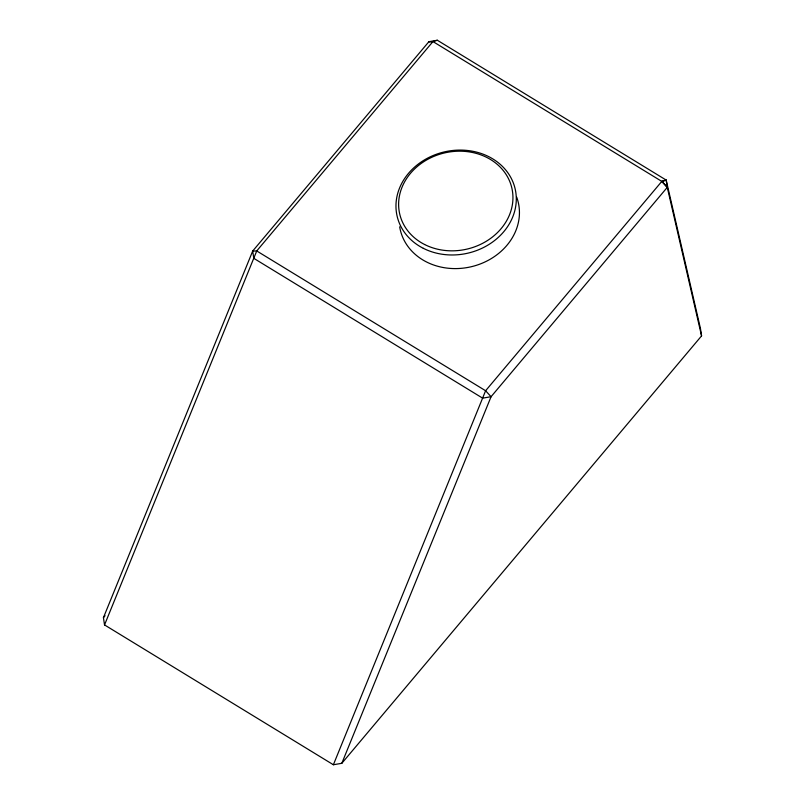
<?xml version="1.0" encoding="UTF-8"?>
<svg xmlns="http://www.w3.org/2000/svg" width="805" height="805" viewBox="0 0 805 805"><rect width="100%" height="100%" fill="white"/><g stroke="black" fill="none" stroke-linecap="round" stroke-linejoin="round"><path stroke-width="1.21" d="M103.432 617.646L252.69 251.049L428.894 41.699L437.336 40.25L666.178 180.079L700.471 328.611L701.568 335.886L341.813 763.301L333.381 764.75L104.529 624.922L103.432 617.646L105.053 615.724M104.529 624.922L256.755 250.908L432.959 41.568L437.336 40.25M333.381 764.75L485.606 390.747L661.811 181.397L666.178 180.079L667.275 187.354L701.568 335.886M341.813 763.301L491.07 396.704L667.275 187.354L661.811 181.397L432.959 41.568L428.894 41.699L432.959 41.578M666.178 180.079L661.811 181.397L667.275 187.354M516.699 197.155A60.576 51.983 -13 0 1 472.434 266.445A60.576 51.983 -13 0 1 399.672 226.809M491.07 396.704L482.638 398.153L253.786 258.325L252.69 251.049L256.735 250.949L485.606 390.747L491.07 396.704M424.607 244.509A57.547 49.377 -13 0 0 512.865 200.314A57.547 49.377 -13 0 0 429.88 158.213A57.547 49.377 -13 0 0 424.607 244.509M423.309 248.312A60.576 51.983 -13 0 0 516.216 201.793A60.576 51.983 -13 0 0 428.864 157.478A60.576 51.983 -13 0 0 423.309 248.312"/></g></svg>
